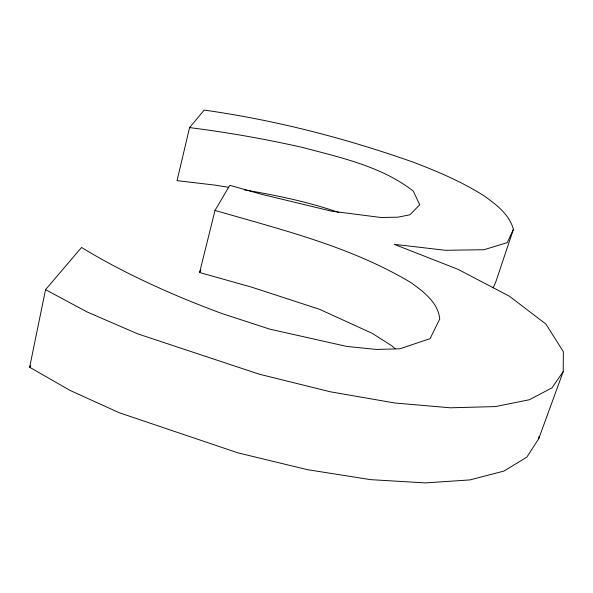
<?xml version="1.0" encoding="UTF-8"?>
<svg xmlns="http://www.w3.org/2000/svg" width="593" height="593" viewBox="0 0 593 593"><rect width="100%" height="100%" fill="white"/><g stroke="black" fill="none" stroke-linecap="round" stroke-linejoin="round"><path stroke-width="0.89" d="M395.168 348.706L391.81 345.801L372.07 333.259L319.538 309.294L251.81 287.205L199.589 272.506L215.022 210.419C281.927 229.862 351.145 246.651 411.372 282.876C423.75 292.001 437.982 302.386 439.754 318.915L430.103 338.647L399.875 348.795L376.296 349.433L346.631 346.408L269.822 329.152L221.997 313.556A353.109 107.496 15.9 0 1 81.56 247.451L45.542 289.658L29.65 367.245L69.855 390.32L119.178 412.713L237.808 452.822L307.359 469.656L370.543 479.633L425.248 482.91L469.938 479.915L503.894 471.109L526.866 457.099L538.763 438.672L563.217 371.566L563.35 351.671L545.945 324.112L509.372 296.189L457.966 269.311L394.286 244.331L445.417 250.298L483.984 249.727L507.23 242.656L513.419 229.328C509.157 213.903 495.704 204.133 483.28 195.334C461.154 181.436 437.041 171.244 412.691 161.978C345.067 138.162 275.219 120.075 204.185 110.09L189.567 127.606L177.062 180.643L215.163 185.135L228.757 187.329M538.763 438.672L538.852 436.826M513.419 229.328L495.748 282.023L493.109 287.916M199.589 272.506L200.886 270.119M215.022 210.419L229.787 185.32L261.357 194.237L331.391 211.138L380.958 217.49L397.97 217.186L409.963 214.762L419.725 204.763L413.277 191.094C381.366 166.203 340.123 157.456 301.785 147.257C264.7 138.97 227.267 132.313 189.567 127.606M563.217 371.566L552.001 387.822L529.401 399.734L495.444 406.576L450.361 407.799L394.849 402.995L330.457 391.817L259.341 374.213L137.687 333.844L86.978 311.896L45.542 289.658M29.65 367.245L30.762 365.777M244.16 189.819C276.227 195.319 308.286 201.79 339.04 212.59"/></g></svg>
